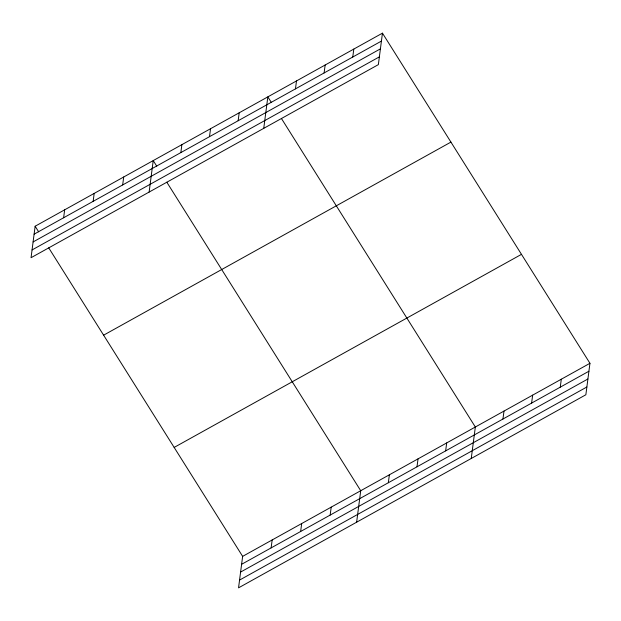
<?xml version="1.0" encoding="UTF-8"?>
<svg xmlns="http://www.w3.org/2000/svg" width="621" height="621" viewBox="0 0 621 621"><rect width="100%" height="100%" fill="white"/><g stroke="black" fill="none" stroke-linecap="round" stroke-linejoin="round"><path stroke-width="0.93" d="M35.141 226.23L31.05 257.707L378.36 64.631L382.451 33.154L35.141 226.23L38.665 231.835M63.629 217.761L64.662 209.82M93.15 201.344L94.182 193.403M122.671 184.934L123.703 176.993M149.133 192.068L153.224 160.583L156.748 166.187M180.851 152.595L181.875 144.654M209.502 136.667L210.535 128.726M238.154 120.738L239.186 112.797M263.746 128.353L267.837 96.868L271.361 102.473M295.464 88.881L296.489 80.94M48.733 247.857L242.64 556.369L238.549 587.846L585.859 394.77L589.95 363.293L382.451 33.154M324.115 72.952L325.148 65.011M271.129 547.893L272.161 539.952M352.767 57.023L353.799 49.082M300.649 531.483L301.682 523.542M330.17 515.073L331.203 507.132M356.633 522.199L360.723 490.722L166.816 182.209M388.342 482.734L389.375 474.793M417.002 466.806L418.034 458.865M445.653 450.877L446.685 442.936M471.246 458.484L475.337 427.007L281.429 118.495M502.956 419.02L503.988 411.079M531.615 403.091L532.647 395.15M560.266 387.162L561.299 379.221M34.108 234.171L381.418 41.095M33.099 241.942L380.409 48.857M32.059 249.945L379.369 56.868M103.614 335.177L450.924 142.1M174.159 447.423L521.477 254.346M242.64 556.369L589.95 363.293M241.608 564.31L588.918 371.234M240.599 572.073L587.908 378.996M239.559 580.084L586.868 386.999"/></g></svg>
